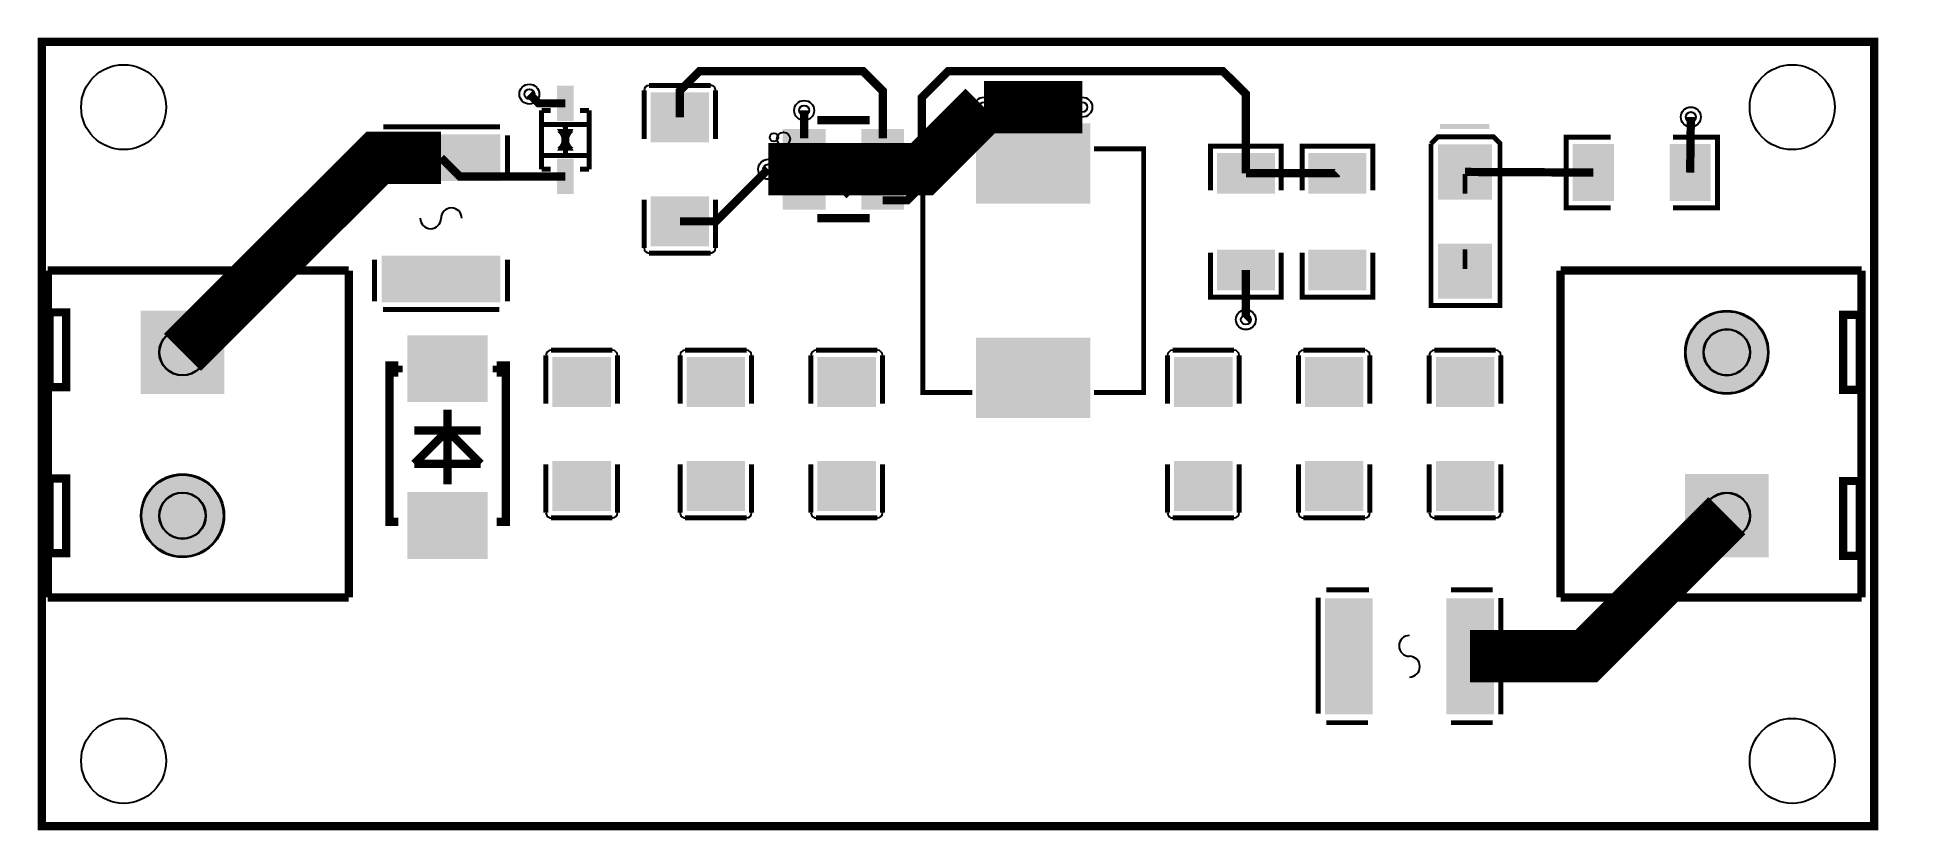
# Model space of a CAD drawing. Header units: millimetres. Extents: x -1.6 to 55.9, y 59.9 to 84.1.
import ezdxf

# ---------------------------------------------------------------- set-up
doc = ezdxf.new("R2010")
doc.units = ezdxf.units.MM
for name, color, linetype, true_color in [('BoardOutLine', 7, 'Continuous', 0xff00ff), ('BottomLayer', 7, 'Continuous', 0x0000ff), ('BottomSolderMaskLayer', 7, 'Continuous', 0xaa00ff), ('Document', 7, 'Continuous', 0xffffff), ('Hole', 7, 'Continuous', 0x222222), ('Multi-Layer', 7, 'Continuous', 0xc0c0c0), ('TopLayer', 7, 'Continuous', 0xff0000), ('TopPasteMaskLayer', 7, 'Continuous', 0x808080), ('TopSilkLayer', 7, 'Continuous', 0xffcc00), ('TopSolderMaskLayer', 7, 'Continuous', 0x800080)]:
    doc.layers.add(name, color=color, linetype=linetype, true_color=true_color)

msp = doc.modelspace()

# ---------------------------------------------------------------- hatches: boundary and pattern name
at = {"layer": 'BottomSolderMaskLayer'}
for points in [[(4.075410944370333, 75.7754155895409), (4.075410944370333, 73.2245895717599), (1.5245849265892275, 73.2245895717599), (1.5245849265892275, 75.7754155895409)], [(48.72409194818391, 74.49885699771403, 1), (51.274892049784114, 74.49885699771403, 1)], [(1.5247015494031186, 69.49987299974612, 1), (4.0755016510033215, 69.49987299974612, 1)], [(48.72394940918912, 68.22357356972782), (48.72394940918912, 70.77439958750881), (51.27477542697011, 70.77439958750881), (51.27477542697011, 68.22357356972782)]]:
    msp.add_hatch(color=256, dxfattribs=at).paths.add_polyline_path(points)
at = {"layer": 'Document'}
for points in [[(14.7540005080009, 81.25400050800101), (14.245999491998873, 81.25400050800101), (14.5, 81)], [(14.245999491998873, 80.74599949199899), (14.7540005080009, 80.74599949199899), (14.5, 81)], [(41.923977647955326, 79.95092710185418), (42.073990347980725, 79.95092710185418), (42.073990347980725, 79.35092710185415), (41.923977647955326, 79.35092710185415)], [(41.498983997968026, 77.27592075184145), (42.498983997968026, 77.27592075184145), (42.498983997968026, 77.42590805181612), (41.498983997968026, 77.42590805181612)], [(41.923977647955326, 77.05090170180347), (42.073990347980725, 77.05090170180347), (42.073990347980725, 77.65090170180349), (41.923977647955326, 77.65090170180349)], [(11.019507239014501, 74.44681229362459), (11.019507239014501, 73.43081026162054), (10.765506731013602, 73.43081026162054), (10.765506731013602, 74.44681229362459)], [(11.027101854203693, 69.81534163068329), (11.027101854203693, 68.79933959867924), (10.773101346202793, 68.79933959867924), (10.773101346202793, 69.81534163068329)], [(10.398501397002747, 69.42072644145298), (11.4145034290068, 69.42072644145298), (11.4145034290068, 69.16672593345197), (10.398501397002747, 69.16672593345197)]]:
    msp.add_hatch(color=256, dxfattribs=at).paths.add_polyline_path(points)
at = {"layer": 'Multi-Layer'}
for points in [[(4.050012700025491, 75.75001270002542), (4.050012700025491, 73.24998729997469), (1.5499872999746458, 73.24998729997469), (1.5499872999746458, 75.75001270002542)], [(48.74949199898401, 74.49885699771403, 1), (51.24949199898401, 74.49885699771403, 1)], [(1.5501016002032202, 69.49987299974612, 1), (4.05010160020322, 69.49987299974612, 1)], [(48.74935229870448, 68.2489712979426), (48.74935229870448, 70.74899669799333), (51.249377698755325, 70.74899669799333), (51.249377698755325, 68.2489712979426)]]:
    msp.add_hatch(color=256, dxfattribs=at).paths.add_polyline_path(points)
at = {"layer": 'TopLayer'}
for points in [[(14.745008890017743, 81.62499364998735), (14.254991109982257, 81.62499364998735), (14.254991109982257, 82.61000762001527), (14.745008890017743, 82.61000762001527)], [(17.135991871983833, 80.95001270002547), (18.864008128016394, 80.95001270002547), (18.864008128016394, 82.43500127000266), (17.135991871983833, 82.43500127000266)], [(22.40000000000009, 81.32496824993655), (22.40000000000009, 80.77495554991117), (21.1999745999492, 80.77495554991117), (21.1999745999492, 81.32496824993655)], [(24.799999999999955, 81.32496824993655), (24.799999999999955, 80.77495554991117), (23.59999999999991, 80.77495554991117), (23.59999999999991, 81.32496824993655)], [(30.510007620015358, 79.06601473202954), (27.08999237998478, 79.06601473202954), (27.08999237998478, 81.4900177800356), (30.510007620015358, 81.4900177800356)], [(8.950393700787345, 79.75001270002554), (12.449606299212519, 79.75001270002554), (12.449606299212519, 81.15666751333515), (8.950393700787345, 81.15666751333515)], [(42.79898399796798, 80.83581407162819), (42.79898399796798, 79.2008128016256), (41.198983997967844, 79.2008128016256), (41.198983997967844, 80.83581407162819)], [(46.52499364998721, 80.85049530099059), (46.52499364998721, 79.14950469900953), (45.31747523495051, 79.14950469900953), (45.31747523495051, 80.85049530099059)], [(48.27500635001252, 80.85049530099059), (48.27500635001252, 79.14950469900953), (49.482524765049675, 79.14950469900953), (49.482524765049675, 80.85049530099059)], [(14.745008890017743, 80.37500635001277), (14.254991109982257, 80.37500635001277), (14.254991109982257, 79.38999237998473), (14.745008890017743, 79.38999237998473)], [(22.40000000000009, 80.37500635001277), (22.40000000000009, 79.82499364998739), (21.1999745999492, 79.82499364998739), (21.1999745999492, 80.37500635001277)], [(24.799999999999955, 80.37500635001277), (24.799999999999955, 79.82499364998739), (23.59999999999991, 79.82499364998739), (23.59999999999991, 80.37500635001277)], [(36.15049530099054, 79.37500635001277), (34.44950469900937, 79.37500635001277), (34.44950469900937, 80.58252476504958), (36.15049530099054, 80.58252476504958)], [(37.24950469900955, 79.37500635001277), (38.950495300990724, 79.37500635001277), (38.950495300990724, 80.58252476504958), (37.24950469900955, 80.58252476504958)], [(17.135991871983833, 79.24998729997469), (18.864008128016394, 79.24998729997469), (18.864008128016394, 77.7649987299975), (17.135991871983833, 77.7649987299975)], [(22.40000000000009, 79.42504445008888), (22.40000000000009, 78.8750317500635), (21.1999745999492, 78.8750317500635), (21.1999745999492, 79.42504445008888)], [(24.799999999999955, 79.42504445008888), (24.799999999999955, 78.8750317500635), (23.59999999999991, 78.8750317500635), (23.59999999999991, 79.42504445008888)], [(42.79898399796798, 77.80101600203204), (42.79898399796798, 76.16601473202957), (41.198983997967844, 76.16601473202957), (41.198983997967844, 77.80101600203204)], [(8.950393700787345, 77.44998729997462), (12.449606299212519, 77.44998729997462), (12.449606299212519, 76.04333248666501), (8.950393700787345, 76.04333248666501)], [(36.15049530099054, 77.62499364998723), (34.44950469900937, 77.62499364998723), (34.44950469900937, 76.41747523495053), (36.15049530099054, 76.41747523495053)], [(37.24950469900955, 77.62499364998723), (38.950495300990724, 77.62499364998723), (38.950495300990724, 76.41747523495053), (37.24950469900955, 76.41747523495053)], [(12.100101600203288, 74.99997459994916), (12.100101600203288, 72.99997459994927), (9.700101600203197, 72.99997459994927), (9.700101600203197, 74.99997459994916)], [(30.510007620015358, 74.93398526797057), (27.08999237998478, 74.93398526797057), (27.08999237998478, 72.5099822199644), (30.510007620015358, 72.5099822199644)], [(15.864008128016167, 72.85001270002545), (14.135991871983833, 72.85001270002545), (14.135991871983833, 74.33500127000252), (15.864008128016167, 74.33500127000252)], [(19.964008128016076, 72.85001270002545), (18.235991871983742, 72.85001270002545), (18.235991871983742, 74.33500127000252), (19.964008128016076, 74.33500127000252)], [(23.964008128016303, 72.85001270002545), (22.235991871983742, 72.85001270002545), (22.235991871983742, 74.33500127000252), (23.964008128016303, 74.33500127000252)], [(34.864008128016394, 72.85001270002545), (33.13599187198383, 72.85001270002545), (33.13599187198383, 74.33500127000252), (34.864008128016394, 74.33500127000252)], [(38.86400812801617, 72.85001270002545), (37.135991871983606, 72.85001270002545), (37.135991871983606, 74.33500127000252), (38.86400812801617, 74.33500127000252)], [(42.864008128016394, 72.85001270002545), (41.13599187198383, 72.85001270002545), (41.13599187198383, 74.33500127000252), (42.864008128016394, 74.33500127000252)], [(15.864008128016167, 71.14998729997455), (14.135991871983833, 71.14998729997455), (14.135991871983833, 69.66499872999748), (15.864008128016167, 69.66499872999748)], [(19.964008128016076, 71.14998729997455), (18.235991871983742, 71.14998729997455), (18.235991871983742, 69.66499872999748), (19.964008128016076, 69.66499872999748)], [(23.964008128016303, 71.14998729997455), (22.235991871983742, 71.14998729997455), (22.235991871983742, 69.66499872999748), (23.964008128016303, 69.66499872999748)], [(34.864008128016394, 71.14998729997455), (33.13599187198383, 71.14998729997455), (33.13599187198383, 69.66499872999748), (34.864008128016394, 69.66499872999748)], [(38.86400812801617, 71.14998729997455), (37.135991871983606, 71.14998729997455), (37.135991871983606, 69.66499872999748), (38.86400812801617, 69.66499872999748)], [(42.864008128016394, 71.14998729997455), (41.13599187198383, 71.14998729997455), (41.13599187198383, 69.66499872999748), (42.864008128016394, 69.66499872999748)], [(12.100101600203288, 70.20012700025404), (12.100101600203288, 68.20012700025404), (9.700101600203197, 68.20012700025404), (9.700101600203197, 70.20012700025404)], [(39.149987299974555, 63.45039370078746), (39.149987299974555, 66.94960629921263), (37.74333248666517, 66.94960629921263), (37.74333248666517, 63.45039370078746)], [(41.450012700025354, 63.45039370078746), (41.450012700025354, 66.94960629921263), (42.856667513335196, 66.94960629921263), (42.856667513335196, 63.45039370078746)]]:
    msp.add_hatch(color=256, dxfattribs=at).paths.add_polyline_path(points)
at = {"layer": 'TopPasteMaskLayer'}
for points in [[(14.745008890017743, 81.62499364998735), (14.254991109982257, 81.62499364998735), (14.254991109982257, 82.61000762001527), (14.745008890017743, 82.61000762001527)], [(17.235991871983742, 80.95001270002547), (17.606248412496825, 80.95001270002547), (17.706248412496734, 81.05001270002538), (17.706248412496734, 81.35491490982986), (17.80624841249687, 81.45491490982988), (18.19375158750313, 81.45491490982988), (18.293751587503266, 81.35491490982986), (18.293751587503266, 81.05001270002538), (18.393751587503175, 80.95001270002547), (18.764008128016258, 80.95001270002547), (18.864008128016394, 81.05001270002538), (18.864008128016394, 82.33500127000264), (18.764008128016258, 82.43500127000266), (17.235991871983742, 82.43500127000266), (17.135991871983833, 82.33500127000264), (17.135991871983833, 81.05001270002538)], [(22.40000000000009, 81.32496824993655), (22.40000000000009, 80.77495554991117), (21.1999745999492, 80.77495554991117), (21.1999745999492, 81.32496824993655)], [(24.799999999999955, 81.32496824993655), (24.799999999999955, 80.77495554991117), (23.59999999999991, 80.77495554991117), (23.59999999999991, 81.32496824993655)], [(30.510007620015358, 79.06601473202954), (27.08999237998478, 79.06601473202954), (27.08999237998478, 81.4900177800356), (30.510007620015358, 81.4900177800356)], [(9.050393700787481, 79.75001270002554), (10.005130810261562, 79.75001270002554), (10.105130810261699, 79.85001270002533), (10.105130810261699, 80.12827025654065), (10.205130810261608, 80.22827025654055), (11.194869189738483, 80.22827025654055), (11.294869189738392, 80.12827025654065), (11.294869189738392, 79.85001270002533), (11.394869189738529, 79.75001270002554), (12.34960629921261, 79.75001270002554), (12.449606299212519, 79.85001270002533), (12.449606299212519, 81.05666751333513), (12.34960629921261, 81.15666751333515), (9.050393700787481, 81.15666751333515), (8.950393700787345, 81.05666751333513), (8.950393700787345, 79.85001270002533)], [(41.29898399796798, 79.20091440182875), (41.669494538989284, 79.20091440182875), (41.76949453898919, 79.30091440182878), (41.76949453898919, 79.65681991363988), (41.8694945389891, 79.75681991363979), (42.12847345694695, 79.75681991363979), (42.22847345694686, 79.65681991363988), (42.22847345694686, 79.30091440182878), (42.328473456946995, 79.20091440182875), (42.698983997967844, 79.20091440182875), (42.79898399796798, 79.30091440182878), (42.79898399796798, 80.73591567183144), (42.698983997967844, 80.83591567183146), (41.29898399796798, 80.83591567183146), (41.198983997967844, 80.73591567183144), (41.198983997967844, 79.30091440182878)], [(46.52499364998721, 80.75049530099056), (46.52499364998721, 80.38917957835918), (46.4249936499873, 80.28917957835927), (46.21442722885445, 80.28917957835927), (46.11442722885454, 80.18917957835924), (46.11442722885454, 79.81082042164087), (46.21442722885445, 79.71082042164085), (46.4249936499873, 79.71082042164085), (46.52499364998721, 79.61082042164082), (46.52499364998721, 79.24950469900944), (46.4249936499873, 79.14950469900953), (45.41747523495064, 79.14950469900953), (45.31747523495051, 79.24950469900944), (45.31747523495051, 80.75049530099056), (45.41747523495064, 80.85049530099059), (46.4249936499873, 80.85049530099059)], [(48.27500635001252, 80.75049530099056), (48.27500635001252, 80.38917957835918), (48.375006350012654, 80.28917957835927), (48.58557277114551, 80.28917957835927), (48.685572771145644, 80.18917957835924), (48.685572771145644, 79.81082042164087), (48.58557277114551, 79.71082042164085), (48.375006350012654, 79.71082042164085), (48.27500635001252, 79.61082042164082), (48.27500635001252, 79.24950469900944), (48.375006350012654, 79.14950469900953), (49.38252476504954, 79.14950469900953), (49.482524765049675, 79.24950469900944), (49.482524765049675, 80.75049530099056), (49.38252476504954, 80.85049530099059), (48.375006350012654, 80.85049530099059)], [(14.745008890017743, 80.37500635001277), (14.254991109982257, 80.37500635001277), (14.254991109982257, 79.38999237998473), (14.745008890017743, 79.38999237998473)], [(22.40000000000009, 80.37500635001277), (22.40000000000009, 79.82499364998739), (21.1999745999492, 79.82499364998739), (21.1999745999492, 80.37500635001277)], [(24.799999999999955, 80.37500635001277), (24.799999999999955, 79.82499364998739), (23.59999999999991, 79.82499364998739), (23.59999999999991, 80.37500635001277)], [(36.05049530099063, 79.37500635001277), (35.689179578359244, 79.37500635001277), (35.58917957835911, 79.47500635001268), (35.58917957835911, 79.68557277114553), (35.4891795783592, 79.78557277114555), (35.11082042164094, 79.78557277114555), (35.0108204216408, 79.68557277114553), (35.0108204216408, 79.47500635001268), (34.91082042164089, 79.37500635001277), (34.549504699009276, 79.37500635001277), (34.44950469900937, 79.47500635001268), (34.44950469900937, 80.48252476504956), (34.549504699009276, 80.58252476504958), (36.05049530099063, 80.58252476504958), (36.15049530099054, 80.48252476504956), (36.15049530099054, 79.47500635001268)], [(37.34950469900946, 79.37500635001277), (37.71082042164085, 79.37500635001277), (37.81082042164098, 79.47500635001268), (37.81082042164098, 79.68557277114553), (37.91082042164089, 79.78557277114555), (38.28917957835915, 79.78557277114555), (38.38917957835929, 79.68557277114553), (38.38917957835929, 79.47500635001268), (38.4891795783592, 79.37500635001277), (38.85049530099059, 79.37500635001277), (38.950495300990724, 79.47500635001268), (38.950495300990724, 80.48252476504956), (38.85049530099059, 80.58252476504958), (37.34950469900946, 80.58252476504958), (37.24950469900955, 80.48252476504956), (37.24950469900955, 79.47500635001268)], [(17.235991871983742, 79.24998729997469), (17.606248412496825, 79.24998729997469), (17.706248412496734, 79.14998729997467), (17.706248412496734, 78.8450850901703), (17.80624841249687, 78.74508509017028), (18.19375158750313, 78.74508509017028), (18.293751587503266, 78.8450850901703), (18.293751587503266, 79.14998729997467), (18.393751587503175, 79.24998729997469), (18.764008128016258, 79.24998729997469), (18.864008128016394, 79.14998729997467), (18.864008128016394, 77.86499872999752), (18.764008128016258, 77.7649987299975), (17.235991871983742, 77.7649987299975), (17.135991871983833, 77.86499872999752), (17.135991871983833, 79.14998729997467)], [(22.40000000000009, 79.42504445008888), (22.40000000000009, 78.8750317500635), (21.1999745999492, 78.8750317500635), (21.1999745999492, 79.42504445008888)], [(24.799999999999955, 79.42504445008888), (24.799999999999955, 78.8750317500635), (23.59999999999991, 78.8750317500635), (23.59999999999991, 79.42504445008888)], [(42.69900939801869, 77.80093980187962), (42.328473456946995, 77.80093980187962), (42.22847345694686, 77.70093980187971), (42.22847345694686, 77.34503429006861), (42.12847345694695, 77.24503429006859), (41.86951993903995, 77.24503429006859), (41.76951993904004, 77.34503429006861), (41.76951993904004, 77.70093980187971), (41.669494538989284, 77.80093980187962), (41.29898399796798, 77.80093980187962), (41.198983997967844, 77.70093980187971), (41.198983997967844, 76.26593853187705), (41.29898399796798, 76.1659131318263), (42.69900939801869, 76.1659131318263), (42.799009398018825, 76.26593853187705), (42.799009398018825, 77.70093980187971)], [(9.050393700787481, 77.44998729997462), (10.005130810261562, 77.44998729997462), (10.105130810261699, 77.3499872999746), (10.105130810261699, 77.07172974345951), (10.205130810261608, 76.97172974345949), (11.194869189738483, 76.97172974345949), (11.294869189738392, 77.07172974345951), (11.294869189738392, 77.3499872999746), (11.394869189738529, 77.44998729997462), (12.34960629921261, 77.44998729997462), (12.449606299212519, 77.3499872999746), (12.449606299212519, 76.14333248666503), (12.34960629921261, 76.04333248666501), (9.050393700787481, 76.04333248666501), (8.950393700787345, 76.14333248666503), (8.950393700787345, 77.3499872999746)], [(36.05049530099063, 77.62499364998723), (35.689179578359244, 77.62499364998723), (35.58917957835911, 77.52499364998732), (35.58917957835911, 77.31442722885447), (35.4891795783592, 77.21442722885445), (35.11082042164094, 77.21442722885445), (35.0108204216408, 77.31442722885447), (35.0108204216408, 77.52499364998732), (34.91082042164089, 77.62499364998723), (34.549504699009276, 77.62499364998723), (34.44950469900937, 77.52499364998732), (34.44950469900937, 76.51747523495055), (34.549504699009276, 76.41747523495053), (36.05049530099063, 76.41747523495053), (36.15049530099054, 76.51747523495055), (36.15049530099054, 77.52499364998732)], [(37.34950469900946, 77.62499364998723), (37.71082042164085, 77.62499364998723), (37.81082042164098, 77.52499364998732), (37.81082042164098, 77.31442722885447), (37.91082042164089, 77.21442722885445), (38.28917957835915, 77.21442722885445), (38.38917957835929, 77.31442722885447), (38.38917957835929, 77.52499364998732), (38.4891795783592, 77.62499364998723), (38.85049530099059, 77.62499364998723), (38.950495300990724, 77.52499364998732), (38.950495300990724, 76.51747523495055), (38.85049530099059, 76.41747523495053), (37.34950469900946, 76.41747523495053), (37.24950469900955, 76.51747523495055), (37.24950469900955, 77.52499364998732)], [(12.100101600203288, 74.99997459994916), (12.100101600203288, 72.99997459994927), (9.700101600203197, 72.99997459994927), (9.700101600203197, 74.99997459994916)], [(30.510007620015358, 74.93398526797057), (27.08999237998478, 74.93398526797057), (27.08999237998478, 72.5099822199644), (30.510007620015358, 72.5099822199644)], [(15.764008128016258, 72.85001270002545), (15.393751587503175, 72.85001270002545), (15.293751587503266, 72.95001270002547), (15.293751587503266, 73.25491490982984), (15.19375158750313, 73.35491490982986), (14.80624841249687, 73.35491490982986), (14.706248412496734, 73.25491490982984), (14.706248412496734, 72.95001270002547), (14.606248412496825, 72.85001270002545), (14.235991871983742, 72.85001270002545), (14.135991871983833, 72.95001270002547), (14.135991871983833, 74.2350012700025), (14.235991871983742, 74.33500127000252), (15.764008128016258, 74.33500127000252), (15.864008128016167, 74.2350012700025), (15.864008128016167, 72.95001270002547)], [(19.864008128016394, 72.85001270002545), (19.49375158750331, 72.85001270002545), (19.393751587503175, 72.95001270002547), (19.393751587503175, 73.25491490982984), (19.293751587503266, 73.35491490982986), (18.90624841249678, 73.35491490982986), (18.80624841249687, 73.25491490982984), (18.80624841249687, 72.95001270002547), (18.706248412496734, 72.85001270002545), (18.33599187198365, 72.85001270002545), (18.235991871983742, 72.95001270002547), (18.235991871983742, 74.2350012700025), (18.33599187198365, 74.33500127000252), (19.864008128016394, 74.33500127000252), (19.964008128016076, 74.2350012700025), (19.964008128016076, 72.95001270002547)], [(23.864008128016167, 72.85001270002545), (23.493751587503084, 72.85001270002545), (23.393751587503175, 72.95001270002547), (23.393751587503175, 73.25491490982984), (23.293751587503266, 73.35491490982986), (22.90624841249678, 73.35491490982986), (22.80624841249687, 73.25491490982984), (22.80624841249687, 72.95001270002547), (22.70624841249696, 72.85001270002545), (22.33599187198388, 72.85001270002545), (22.235991871983742, 72.95001270002547), (22.235991871983742, 74.2350012700025), (22.33599187198388, 74.33500127000252), (23.864008128016167, 74.33500127000252), (23.964008128016303, 74.2350012700025), (23.964008128016303, 72.95001270002547)], [(34.76400812801626, 72.85001270002545), (34.393751587503175, 72.85001270002545), (34.293751587503266, 72.95001270002547), (34.293751587503266, 73.25491490982984), (34.19375158750313, 73.35491490982986), (33.80624841249687, 73.35491490982986), (33.70624841249696, 73.25491490982984), (33.70624841249696, 72.95001270002547), (33.606248412496825, 72.85001270002545), (33.23599187198374, 72.85001270002545), (33.13599187198383, 72.95001270002547), (33.13599187198383, 74.2350012700025), (33.23599187198374, 74.33500127000252), (34.76400812801626, 74.33500127000252), (34.864008128016394, 74.2350012700025), (34.864008128016394, 72.95001270002547)], [(38.76400812801626, 72.85001270002545), (38.393751587503175, 72.85001270002545), (38.29375158750304, 72.95001270002547), (38.29375158750304, 73.25491490982984), (38.19375158750336, 73.35491490982986), (37.80624841249687, 73.35491490982986), (37.706248412496734, 73.25491490982984), (37.706248412496734, 72.95001270002547), (37.606248412496825, 72.85001270002545), (37.23599187198374, 72.85001270002545), (37.135991871983606, 72.95001270002547), (37.135991871983606, 74.2350012700025), (37.23599187198374, 74.33500127000252), (38.76400812801626, 74.33500127000252), (38.86400812801617, 74.2350012700025), (38.86400812801617, 72.95001270002547)], [(42.76400812801626, 72.85001270002545), (42.393751587503175, 72.85001270002545), (42.293751587503266, 72.95001270002547), (42.293751587503266, 73.25491490982984), (42.19375158750313, 73.35491490982986), (41.80624841249687, 73.35491490982986), (41.70624841249696, 73.25491490982984), (41.70624841249696, 72.95001270002547), (41.606248412496825, 72.85001270002545), (41.23599187198374, 72.85001270002545), (41.13599187198383, 72.95001270002547), (41.13599187198383, 74.2350012700025), (41.23599187198374, 74.33500127000252), (42.76400812801626, 74.33500127000252), (42.864008128016394, 74.2350012700025), (42.864008128016394, 72.95001270002547)], [(15.764008128016258, 71.14998729997455), (15.393751587503175, 71.14998729997455), (15.293751587503266, 71.04998729997465), (15.293751587503266, 70.74508509017028), (15.19375158750313, 70.64508509017026), (14.80624841249687, 70.64508509017026), (14.706248412496734, 70.74508509017028), (14.706248412496734, 71.04998729997465), (14.606248412496825, 71.14998729997455), (14.235991871983742, 71.14998729997455), (14.135991871983833, 71.04998729997465), (14.135991871983833, 69.7649987299975), (14.235991871983742, 69.66499872999748), (15.764008128016258, 69.66499872999748), (15.864008128016167, 69.7649987299975), (15.864008128016167, 71.04998729997465)], [(19.864008128016394, 71.14998729997455), (19.49375158750331, 71.14998729997455), (19.393751587503175, 71.04998729997465), (19.393751587503175, 70.74508509017028), (19.293751587503266, 70.64508509017026), (18.90624841249678, 70.64508509017026), (18.80624841249687, 70.74508509017028), (18.80624841249687, 71.04998729997465), (18.706248412496734, 71.14998729997455), (18.33599187198365, 71.14998729997455), (18.235991871983742, 71.04998729997465), (18.235991871983742, 69.7649987299975), (18.33599187198365, 69.66499872999748), (19.864008128016394, 69.66499872999748), (19.964008128016076, 69.7649987299975), (19.964008128016076, 71.04998729997465)], [(23.864008128016167, 71.14998729997455), (23.493751587503084, 71.14998729997455), (23.393751587503175, 71.04998729997465), (23.393751587503175, 70.74508509017028), (23.293751587503266, 70.64508509017026), (22.90624841249678, 70.64508509017026), (22.80624841249687, 70.74508509017028), (22.80624841249687, 71.04998729997465), (22.70624841249696, 71.14998729997455), (22.33599187198388, 71.14998729997455), (22.235991871983742, 71.04998729997465), (22.235991871983742, 69.7649987299975), (22.33599187198388, 69.66499872999748), (23.864008128016167, 69.66499872999748), (23.964008128016303, 69.7649987299975), (23.964008128016303, 71.04998729997465)], [(34.76400812801626, 71.14998729997455), (34.393751587503175, 71.14998729997455), (34.293751587503266, 71.04998729997465), (34.293751587503266, 70.74508509017028), (34.19375158750313, 70.64508509017026), (33.80624841249687, 70.64508509017026), (33.70624841249696, 70.74508509017028), (33.70624841249696, 71.04998729997465), (33.606248412496825, 71.14998729997455), (33.23599187198374, 71.14998729997455), (33.13599187198383, 71.04998729997465), (33.13599187198383, 69.7649987299975), (33.23599187198374, 69.66499872999748), (34.76400812801626, 69.66499872999748), (34.864008128016394, 69.7649987299975), (34.864008128016394, 71.04998729997465)], [(38.76400812801626, 71.14998729997455), (38.393751587503175, 71.14998729997455), (38.29375158750304, 71.04998729997465), (38.29375158750304, 70.74508509017028), (38.19375158750336, 70.64508509017026), (37.80624841249687, 70.64508509017026), (37.706248412496734, 70.74508509017028), (37.706248412496734, 71.04998729997465), (37.606248412496825, 71.14998729997455), (37.23599187198374, 71.14998729997455), (37.135991871983606, 71.04998729997465), (37.135991871983606, 69.7649987299975), (37.23599187198374, 69.66499872999748), (38.76400812801626, 69.66499872999748), (38.86400812801617, 69.7649987299975), (38.86400812801617, 71.04998729997465)], [(42.76400812801626, 71.14998729997455), (42.393751587503175, 71.14998729997455), (42.293751587503266, 71.04998729997465), (42.293751587503266, 70.74508509017028), (42.19375158750313, 70.64508509017026), (41.80624841249687, 70.64508509017026), (41.70624841249696, 70.74508509017028), (41.70624841249696, 71.04998729997465), (41.606248412496825, 71.14998729997455), (41.23599187198374, 71.14998729997455), (41.13599187198383, 71.04998729997465), (41.13599187198383, 69.7649987299975), (41.23599187198374, 69.66499872999748), (42.76400812801626, 69.66499872999748), (42.864008128016394, 69.7649987299975), (42.864008128016394, 71.04998729997465)], [(12.100101600203288, 70.20012700025404), (12.100101600203288, 68.20012700025404), (9.700101600203197, 68.20012700025404), (9.700101600203197, 70.20012700025404)], [(39.149987299974555, 63.55039370078748), (39.149987299974555, 64.50513081026168), (39.049987299974646, 64.60513081026158), (38.771729743459446, 64.60513081026158), (38.67172974345954, 64.70513081026161), (38.67172974345954, 65.69486918973837), (38.771729743459446, 65.79486918973839), (39.049987299974646, 65.79486918973839), (39.149987299974555, 65.89486918973842), (39.149987299974555, 66.84960629921272), (39.049987299974646, 66.94960629921263), (37.843332486665076, 66.94960629921263), (37.74333248666517, 66.84960629921272), (37.74333248666517, 63.55039370078748), (37.843332486665076, 63.45039370078746), (39.049987299974646, 63.45039370078746)], [(41.450012700025354, 63.55039370078748), (41.450012700025354, 64.50513081026168), (41.55001270002549, 64.60513081026158), (41.82827025654046, 64.60513081026158), (41.9282702565406, 64.70513081026161), (41.9282702565406, 65.69486918973837), (41.82827025654046, 65.79486918973839), (41.55001270002549, 65.79486918973839), (41.450012700025354, 65.89486918973842), (41.450012700025354, 66.84960629921272), (41.55001270002549, 66.94960629921263), (42.75666751333506, 66.94960629921263), (42.856667513335196, 66.84960629921272), (42.856667513335196, 63.55039370078748), (42.75666751333506, 63.45039370078746), (41.55001270002549, 63.45039370078746)]]:
    msp.add_hatch(color=256, dxfattribs=at).paths.add_polyline_path(points)
at = {"layer": 'TopSilkLayer'}
msp.add_hatch(color=256, dxfattribs=at).paths.add_polyline_path([(41.23779527559054, 81.3347218694438), (42.74020828041671, 81.3347218694438), (42.74020828041671, 81.4871221742444), (41.23779527559054, 81.4871221742444)])
at = {"layer": 'TopSolderMaskLayer'}
for points in [[(14.757638177782837, 81.57392231255358), (14.242348722655152, 81.57392231255358), (14.242348722655152, 82.66105789058815), (14.757638177782837, 82.66105789058815)], [(17.106435449234596, 80.92818757075247), (18.893564550765404, 80.92818757075247), (18.893564550765404, 82.45683237303479), (17.106435449234596, 82.45683237303479)], [(22.455407629056708, 81.33660698289145), (22.455407629056708, 80.76331036533043), (21.14454585696808, 80.76331036533043), (21.14454585696808, 81.33660698289145)], [(24.855426396989287, 81.33660698289145), (24.855426396989287, 80.76331036533043), (23.544592370943292, 80.76331036533043), (23.544592370943292, 81.33660698289145)], [(30.545842310736816, 79.0480102488034), (27.054153430769702, 79.0480102488034), (27.054153430769702, 81.50801886768431), (30.545842310736816, 81.50801886768431)], [(8.887208431497811, 79.73980135008276), (12.512789733934369, 79.73980135008276), (12.512789733934369, 81.16687738828875), (8.887208431497811, 81.16687738828875)], [(42.82384029748641, 80.86177057515397), (42.82384029748641, 79.17485791100614), (41.17412769844964, 79.17485791100614), (41.17412769844964, 80.86177057515397)], [(46.55039263221124, 80.87589497251008), (46.55039263221124, 79.12410502749003), (45.29207411557445, 79.12410502749003), (45.29207411557445, 80.87589497251008)], [(48.24960309348444, 80.87589497251008), (48.24960309348444, 79.12410502749003), (49.507921610121684, 79.12410502749003), (49.507921610121684, 80.87589497251008)], [(14.757638177782837, 80.42607768744654), (14.242348722655152, 80.42607768744654), (14.242348722655152, 79.33894210941185), (14.757638177782837, 79.33894210941185)], [(22.455407629056708, 80.38664508296768), (22.455407629056708, 79.81334846540665), (21.14454585696808, 79.81334846540665), (21.14454585696808, 80.38664508296768)], [(24.855426396989287, 80.38664508296768), (24.855426396989287, 79.81334846540665), (23.544592370943292, 79.81334846540665), (23.544592370943292, 80.38664508296768)], [(36.186276567336336, 79.35697837864348), (34.4137255698156, 79.35697837864348), (34.4137255698156, 80.60055880491052), (36.186276567336336, 80.60055880491052)], [(37.21372129551173, 79.35697837864348), (38.98627229303247, 79.35697837864348), (38.98627229303247, 80.60055880491052), (37.21372129551173, 80.60055880491052)], [(17.106435449234596, 79.2718154161272), (18.893564550765404, 79.2718154161272), (18.893564550765404, 77.74317061384488), (17.106435449234596, 77.74317061384488)], [(22.455407629056708, 79.43668318304378), (22.455407629056708, 78.86338656548287), (21.14454585696808, 78.86338656548287), (21.14454585696808, 79.43668318304378)], [(24.855426396989287, 79.43668318304378), (24.855426396989287, 78.86338656548287), (23.544592370943292, 78.86338656548287), (23.544592370943292, 79.43668318304378)], [(42.82384029748641, 77.82697250555793), (42.82384029748641, 76.14005984141), (41.17412769844964, 76.14005984141), (41.17412769844964, 77.82697250555793)], [(8.887208431497811, 77.46019643743364), (12.512789733934369, 77.46019643743364), (12.512789733934369, 76.03312039922764), (8.887208431497811, 76.03312039922764)], [(36.186276567336336, 77.64302162135664), (34.4137255698156, 77.64302162135664), (34.4137255698156, 76.3994411950896), (36.186276567336336, 76.3994411950896)], [(37.21372129551173, 77.64302162135664), (38.98627229303247, 77.64302162135664), (38.98627229303247, 76.3994411950896), (37.21372129551173, 76.3994411950896)], [(4.075410944370333, 75.7754155895409), (4.075410944370333, 73.2245895717599), (1.5245849265892275, 73.2245895717599), (1.5245849265892275, 75.7754155895409)], [(48.72409194818391, 74.49885699771403, 1), (51.274892049784114, 74.49885699771403, 1)], [(12.130579725675716, 75.02114077131375), (12.130579725675716, 72.97880735331375), (9.669619603755336, 72.97880735331375), (9.669619603755336, 75.02114077131375)], [(30.545842310736816, 74.95198975119672), (27.054153430769702, 74.95198975119672), (27.054153430769702, 72.49198113231569), (30.545842310736816, 72.49198113231569)], [(15.893564550765404, 72.82818234371314), (14.106435449234596, 72.82818234371314), (14.106435449234596, 74.35682714599545), (15.893564550765404, 74.35682714599545)], [(19.993561944072553, 72.82818234371314), (18.206432842541517, 72.82818234371314), (18.206432842541517, 74.35682714599545), (19.993561944072553, 74.35682714599545)], [(23.993561944072553, 72.82818234371314), (22.206432842541744, 72.82818234371314), (22.206432842541744, 74.35682714599545), (23.993561944072553, 74.35682714599545)], [(34.89356455076563, 72.82818234371314), (33.106435449234596, 72.82818234371314), (33.106435449234596, 74.35682714599545), (34.89356455076563, 74.35682714599545)], [(38.893564550765404, 72.82818234371314), (37.106435449234596, 72.82818234371314), (37.106435449234596, 74.35682714599545), (38.893564550765404, 74.35682714599545)], [(42.89356455076563, 72.82818234371314), (41.106435449234596, 72.82818234371314), (41.106435449234596, 74.35682714599545), (42.89356455076563, 74.35682714599545)], [(15.893564550765404, 71.17181765628686), (14.106435449234596, 71.17181765628686), (14.106435449234596, 69.64317285400466), (15.893564550765404, 69.64317285400466)], [(19.993561944072553, 71.17181765628686), (18.206432842541517, 71.17181765628686), (18.206432842541517, 69.64317285400466), (19.993561944072553, 69.64317285400466)], [(23.993561944072553, 71.17181765628686), (22.206432842541744, 71.17181765628686), (22.206432842541744, 69.64317285400466), (23.993561944072553, 69.64317285400466)], [(34.89356455076563, 71.17181765628686), (33.106435449234596, 71.17181765628686), (33.106435449234596, 69.64317285400466), (34.89356455076563, 69.64317285400466)], [(38.893564550765404, 71.17181765628686), (37.106435449234596, 71.17181765628686), (37.106435449234596, 69.64317285400466), (38.893564550765404, 69.64317285400466)], [(42.89356455076563, 71.17181765628686), (41.106435449234596, 71.17181765628686), (41.106435449234596, 69.64317285400466), (42.89356455076563, 69.64317285400466)], [(1.5247015494031186, 69.49987299974612, 1), (4.0755016510033215, 69.49987299974612, 1)], [(48.72394940918912, 68.22357356972782), (48.72394940918912, 70.77439958750881), (51.27477542697011, 70.77439958750881), (51.27477542697011, 68.22357356972782)], [(12.130579725675716, 70.22129317161864), (12.130579725675716, 68.17895975361853), (9.669619603755336, 68.17895975361853), (9.669619603755336, 70.22129317161864)], [(39.175391478552456, 63.424995124976476), (39.175391478552456, 66.97500782500185), (37.71793748092682, 66.97500782500185), (37.71793748092682, 63.424995124976476)], [(41.424610356015364, 63.424995124976476), (41.424610356015364, 66.97500782500185), (42.882064353641454, 66.97500782500185), (42.882064353641454, 63.424995124976476)]]:
    msp.add_hatch(color=256, dxfattribs=at).paths.add_polyline_path(points)

# ---------------------------------------------------------------- linework, layer by layer
at = {"layer": 'BoardOutLine', "const_width": 0.25400050800101603}
msp.add_lwpolyline([(7.000254000507994, 84.0005080010161), (54.50088900177798, 84.0005080010161), (54.50088900177798, 60), (-1.5011430022859713, 60), (-1.5011430022859713, 84.0005080010161), (7.000254000507994, 84.0005080010161)], close=True, dxfattribs=at)
at = {"layer": 'BottomLayer', "const_width": 1.6}
for points in [[(27.29997459994911, 82), (25.399999999999864, 80.10002540005075), (22.89997459994902, 80.10002540005075)], [(27.29997459994911, 82), (28.800101600203334, 82), (28.800101600203334, 82)], [(28.800152400304796, 82), (30.299974599949337, 82), (30.299974599949337, 82)], [(20.6999745999492, 80.09997459994918), (22.89997459994902, 80.09997459994918)]]:
    msp.add_lwpolyline(points, dxfattribs=at)
at = {"layer": 'BottomSolderMaskLayer'}
for centre, radius in [((49.99949199898401, 74.49885699771403), 1.2754000508001015), ((2.800000000000068, 74.50000000000011), 0.7142240284480569), ((49.999364998730016, 74.49898399796803), 0.7142240284480569), ((2.80010160020322, 69.49987299974612), 1.2754000508001015), ((2.800000000000068, 69.50000000000011), 0.7142240284480569), ((49.999364998730016, 69.49898399796803), 0.7142240284480569)]:
    msp.add_circle(centre, radius, dxfattribs=at)
at = {"layer": 'Document'}
msp.add_circle((21.16789433578856, 81.03454406908816), 0.19989839979679963, dxfattribs=at)
at = {"layer": 'Hole'}
for centre in [(13.400050800101553, 82.40005080010167), (21.800101600203334, 81.89992379984767), (27.29997459994911, 82), (28.800101600203334, 82), (30.299974599949337, 82), (48.899923799847784, 81.70002540005078), (20.70002540005089, 80.10007620015244), (22.800101600203334, 80.29997459994922), (35.29997459994911, 75.499872999746)]:
    msp.add_circle(centre, 0.15240030480060962, dxfattribs=at)
at = {"layer": 'Multi-Layer'}
for centre, radius in [((1, 82), 1.3000000000000003), ((52, 82), 1.3000000000000003), ((13.400050800101553, 82.40005080010167), 0.30480060960121924), ((21.800101600203334, 81.89992379984767), 0.30480060960121924), ((27.29997459994911, 82), 0.30500381000762006), ((28.800101600203334, 82), 0.30480060960121924), ((30.299974599949337, 82), 0.30480060960121924), ((48.899923799847784, 81.70002540005078), 0.30500381000762006), ((22.800101600203334, 80.29997459994922), 0.30480060960121924), ((20.70002540005089, 80.10007620015244), 0.30500381000762006), ((35.29997459994911, 75.499872999746), 0.30500381000762006), ((49.99949199898401, 74.49885699771403), 1.25), ((2.800000000000068, 74.50000000000011), 0.7000000000000001), ((49.999364998730016, 74.49898399796803), 0.7000000000000001), ((2.80010160020322, 69.49987299974612), 1.25), ((2.800000000000068, 69.50000000000011), 0.7000000000000001), ((49.999364998730016, 69.49898399796803), 0.7000000000000001), ((1, 62), 1.3000000000000003), ((52, 62), 1.3000000000000003)]:
    msp.add_circle(centre, radius, dxfattribs=at)
at = {"layer": 'TopLayer'}
for points, const_width in [([(18, 81.69258318516643), (18, 82.5), (18.59999999999991, 83.10000000000002), (23.59999999999991, 83.10000000000002), (24.200000000000045, 82.5), (24.199898399796666, 81.05003810007622)], 0.25400050800101603), ([(35.300990601981084, 79.97967995935994), (35.300990601981084, 82.40030480060966), (34.60248920497838, 83.09880619761236), (26.20015240030466, 83.09880619761236), (25.400050800101553, 82.29870459740926), (25.400050800101553, 79.59867919735848), (24.950469900939652, 79.14909829819669), (24.198628397256925, 79.14909829819669)], 0.25400050800101603), ([(14.499847599695158, 82.1176276352553), (13.68247396494803, 82.1176276352553), (13.400050800101553, 82.40005080010167)], 0.25400050800101603), ([(21.800101600203334, 81.0499618999238), (21.800000000000182, 81.90000000000009)], 0.25400050800101603), ([(48.87985775971538, 80), (48.90017780035578, 81.69926339852691)], 0.25400050800101603), ([(2.80010160020322, 74.499872999746), (8.753670307340599, 80.45344170688338), (10.700000000000045, 80.45344170688338)], 1.6), ([(10.700000000000045, 80.45344170688338), (11.271043942088, 79.88239776479554), (14.49994919989831, 79.88239776479554)], 0.25400050800101603), ([(20.700050800101735, 80.10002540005075), (19.107518415036793, 78.50749301498604), (18, 78.50749301498604)], 0.25400050800101603), ([(21.800101600203334, 80.10000000000002), (20.700000000000045, 80.10000000000002)], 0.55), ([(21.800101600203334, 80.10007620015244), (22.600076200152444, 80.10007620015244), (22.800000000000182, 80.29999999999995)], 0.55), ([(24.199898399796666, 80.10007620015244), (23.80007620015226, 80.10007620015244), (23.000000000000227, 79.30000000000007)], 0.25400050800101603), ([(38.09994919989845, 79.97879095758196), (38.09982219964445, 79.97866395732797), (35.29997459994911, 79.97866395732797)], 0.25400050800101603), ([(41.998983997968026, 80.01778003556012), (45.920751841503716, 80)], 0.25400050800101603), ([(35.299999999999955, 77.02105664211342), (35.299999999999955, 75.49989839979685), (35.29997459994911, 75.499872999746)], 0.25400050800101603), ([(49.999415798831706, 69.4989585979173), (45.700330200660346, 65.1998983997969), (42.15341630683247, 65.1998983997969)], 1.6)]:
    msp.add_lwpolyline(points, dxfattribs=dict(at, const_width=const_width))
at = {"layer": 'TopSilkLayer'}
for points, const_width in [([(16.90739141478298, 81.02621285242572), (16.90739141478298, 82.51120142240279)], 0.15240030480060962), ([(17.059791719583473, 82.66360172720351), (18.940208280416527, 82.66360172720351)], 0.15240030480060962), ([(19.09260858521725, 82.51120142240279), (19.09260858521725, 81.02621285242572)], 0.15240030480060962), ([(13.773787147574467, 80.09880619761248), (13.773787147574467, 81.90119380238764)], 0.15240030480060962), ([(13.773787147574467, 81.90119380238764), (14.051790703581446, 81.90119380238764)], 0.15240030480060962), ([(15.22621285242576, 81.90119380238764), (14.948209296418554, 81.90119380238764)], 0.15240030480060962), ([(15.22621285242576, 80.09880619761248), (15.22621285242576, 81.90119380238764)], 0.15240030480060962), ([(8.66799593599194, 79.87000254000509), (8.66799593599194, 81.14000508001016)], 0.15240030480060962), ([(12.49776479552952, 81.39400558801117), (8.941757683515334, 81.39400558801117)], 0.15199390398780802), ([(12.732004064008152, 81.14000508001016), (12.732004064008152, 79.83495046990095)], 0.15240030480060962), ([(13.773787147574467, 81.46687833375665), (15.22621285242576, 81.46687833375665)], 0.15240030480060962), ([(14.5, 80.87299974599955), (14.5, 81.00304800609604), (14.37299974599955, 81.25400050800101), (14.62700025400045, 81.25400050800101), (14.62700025400045, 81.25400050800101), (14.50304800609615, 81.00223520447048)], 0.154000508001016), ([(14.5, 81.12700025400056), (14.5, 80.99695199390408), (14.62700025400045, 80.74599949199899), (14.37299974599955, 80.74599949199899), (14.37299974599955, 80.74599949199899), (14.496951993904077, 80.99776479552963)], 0.154000508001016), ([(14.5, 81.46687833375665), (14.502540005080164, 80.5167386334773)], 0.154000508001016), ([(22.200000000000045, 81.60000000000002), (23.799999999999955, 81.60000000000002)], 0.25400050800101603), ([(14.62700025400045, 81), (14.37299974599955, 81)], 0.154000508001016), ([(26.937592075184057, 73.27378714757435), (25.42379984759964, 73.27378714757435), (25.42379984759964, 80.72621285242576), (26.937592075184057, 80.72621285242576)], 0.15240030480060962), ([(30.662407924815852, 73.27378714757435), (32.17620015240027, 73.27378714757435), (32.17620015240027, 80.72621285242576), (30.662407924815852, 80.72621285242576)], 0.15240030480060962), ([(36.379095758191625, 79.45120650241302), (36.379095758191625, 80.81112522225055), (34.22090424180851, 80.81112522225055), (34.22090424180851, 79.45120650241302)], 0.15240030480060962), ([(37.020904241808466, 79.45120650241302), (37.020904241808466, 80.81112522225055), (39.17909575819158, 80.81112522225055), (39.17909575819158, 79.45120650241302)], 0.15240030480060962), ([(42.788950977902005, 81.0909067818136), (42.86901193802396, 81.0909067818136), (43.06898653797316, 80.89090678181367), (43.06898653797316, 75.93088646177296), (40.95897891795789, 75.93088646177296), (40.95897891795789, 80.88092456184916)], 0.15001270002540007), ([(42.788950977902005, 81.0909067818136), (41.168961137922224, 81.0909067818136), (40.95897891795789, 80.88092456184916)], 0.15001270002540007), ([(46.448793497587076, 81.07909575819156), (45.08887477774965, 81.07909575819156), (45.08887477774965, 78.92090424180856), (46.448793497587076, 78.92090424180856)], 0.15240030480060962), ([(48.35120650241288, 81.07909575819156), (49.71112522225053, 81.07909575819156), (49.71112522225053, 78.92090424180856), (48.35120650241288, 78.92090424180856)], 0.15240030480060962), ([(13.773787147574467, 80.5167386334773), (15.22621285242576, 80.5167386334773)], 0.15240030480060962), ([(13.773787147574467, 80.09880619761248), (14.051790703581446, 80.09880619761248)], 0.15240030480060962), ([(15.22621285242576, 80.09880619761248), (14.948209296418554, 80.09880619761248)], 0.15240030480060962), ([(16.90739141478298, 79.17378714757433), (16.90739141478298, 77.68879857759714)], 0.15240030480060962), ([(19.09260858521725, 77.68879857759714), (19.09260858521725, 79.17378714757433)], 0.15240030480060962), ([(23.799999999999955, 78.60000000000002), (22.200000000000045, 78.60000000000002)], 0.25400050800101603), ([(8.66799593599194, 77.32999745999496), (8.66799593599194, 76.05999491998978)], 0.15240030480060962), ([(12.732004064008152, 76.05999491998978), (12.732004064008152, 77.32999745999496)], 0.15240030480060962), ([(17.059791719583473, 77.53639827279665), (18.940208280416527, 77.53639827279665)], 0.15240030480060962), ([(36.379095758191625, 77.5487934975871), (36.379095758191625, 76.18887477774956), (34.22090424180851, 76.18887477774956), (34.22090424180851, 77.5487934975871)], 0.15240030480060962), ([(37.020904241808466, 77.5487934975871), (37.020904241808466, 76.18887477774956), (39.17909575819158, 76.18887477774956), (39.17909575819158, 77.5487934975871)], 0.15240030480060962), ([(-1.3200152400304432, 77), (-1.3200152400304432, 67)], 0.25400050800101603), ([(7.880010160020447, 77), (-1.3200152400304432, 77)], 0.25400050800101603), ([(7.880010160020447, 77), (7.880010160020447, 67)], 0.25400050800101603), ([(44.91935483870975, 76.99898399796803), (54.11938023876064, 76.99898399796803)], 0.25400050800101603), ([(44.91935483870975, 66.99898399796803), (44.91935483870975, 76.99898399796803)], 0.25400050800101603), ([(54.11938023876064, 66.99898399796803), (54.11938023876064, 76.99898399796803)], 0.25400050800101603), ([(12.478003556007025, 75.80599441198876), (8.921996443992839, 75.80599441198876)], 0.15199390398780802), ([(13.90739141478275, 74.41120142240288), (13.90739141478275, 72.92621285242569)], 0.15240030480060962), ([(15.940208280416527, 74.56360172720349), (14.059791719583473, 74.56360172720349)], 0.15240030480060962), ([(16.09260858521725, 72.92621285242569), (16.09260858521725, 74.41120142240288)], 0.15240030480060962), ([(18.007391414782887, 74.41120142240288), (18.007391414782887, 72.92621285242569)], 0.15240030480060962), ([(20.040208280416437, 74.56360172720349), (18.15979171958338, 74.56360172720349)], 0.15240030480060962), ([(20.192608585217158, 72.92621285242569), (20.192608585217158, 74.41120142240288)], 0.15240030480060962), ([(22.007391414782887, 74.41120142240288), (22.007391414782887, 72.92621285242569)], 0.15240030480060962), ([(24.040208280416664, 74.56360172720349), (22.15979171958338, 74.56360172720349)], 0.15240030480060962), ([(24.192608585217158, 72.92621285242569), (24.192608585217158, 74.41120142240288)], 0.15240030480060962), ([(32.90739141478298, 74.41120142240288), (32.90739141478298, 72.92621285242569)], 0.15240030480060962), ([(34.94020828041653, 74.56360172720349), (33.05979171958347, 74.56360172720349)], 0.15240030480060962), ([(35.09260858521725, 72.92621285242569), (35.09260858521725, 74.41120142240288)], 0.15240030480060962), ([(36.90739141478275, 74.41120142240288), (36.90739141478275, 72.92621285242569)], 0.15240030480060962), ([(38.94020828041653, 74.56360172720349), (37.05979171958347, 74.56360172720349)], 0.15240030480060962), ([(39.09260858521702, 72.92621285242569), (39.09260858521702, 74.41120142240288)], 0.15240030480060962), ([(40.90739141478275, 74.41120142240288), (40.90739141478275, 72.92621285242569)], 0.15240030480060962), ([(42.94020828041653, 74.56360172720349), (41.05979171958347, 74.56360172720349)], 0.15240030480060962), ([(43.09260858521725, 72.92621285242569), (43.09260858521725, 74.41120142240288)], 0.15240030480060962), ([(9.398958597917272, 69.31407162814332), (9.122072644145192, 69.31407162814332), (9.122072644145192, 73.88608077216168), (9.398958597917272, 73.88608077216168)], 0.25400050800101603), ([(9.399085598171268, 74.09672339344684), (9.122250444500878, 74.09672339344684), (9.122250444500878, 73.88587757175515)], 0.25400050800101603), ([(9.398958597917272, 74.09603759207528), (9.398958597917272, 73.88608077216168)], 0.25400050800101603), ([(12.401270002540059, 74.09603759207528), (12.401270002540059, 73.88608077216168)], 0.25400050800101603), ([(12.678079756159605, 73.88608077216168), (12.678079756159605, 74.09603759207528), (12.401270002540059, 74.09603759207528)], 0.25400050800101603), ([(12.401270002540059, 73.88608077216168), (12.551079502158927, 73.88608077216168)], 0.25400050800101603), ([(12.551079502158927, 73.88608077216168), (12.678079756159605, 73.88608077216168), (12.678079756159605, 69.31407162814332), (12.401270002540059, 69.31407162814332)], 0.25400050800101603), ([(10.900076200152398, 72.74307848615706), (10.900076200152398, 70.45707391414794)], 0.25400050800101603), ([(11.916154432308986, 72.10800101600205), (9.884074168148345, 72.10807721615458)], 0.25400050800101603), ([(11.916256032512138, 71.091871983744), (10.900254000508085, 72.10787401574805), (9.884251968504032, 71.091871983744)], 0.25400050800101603), ([(11.916078232156451, 71.09207518415042), (9.884074168148345, 71.09207518415042)], 0.25400050800101603), ([(13.90739141478275, 69.58879857759723), (13.90739141478275, 71.07378714757431)], 0.15240030480060962), ([(16.09260858521725, 71.07378714757431), (16.09260858521725, 69.58879857759723)], 0.15240030480060962), ([(18.007391414782887, 69.58879857759723), (18.007391414782887, 71.07378714757431)], 0.15240030480060962), ([(20.192608585217158, 71.07378714757431), (20.192608585217158, 69.58879857759723)], 0.15240030480060962), ([(22.007391414782887, 69.58879857759723), (22.007391414782887, 71.07378714757431)], 0.15240030480060962), ([(24.192608585217158, 71.07378714757431), (24.192608585217158, 69.58879857759723)], 0.15240030480060962), ([(32.90739141478298, 69.58879857759723), (32.90739141478298, 71.07378714757431)], 0.15240030480060962), ([(35.09260858521725, 71.07378714757431), (35.09260858521725, 69.58879857759723)], 0.15240030480060962), ([(36.90739141478275, 69.58879857759723), (36.90739141478275, 71.07378714757431)], 0.15240030480060962), ([(39.09260858521702, 71.07378714757431), (39.09260858521702, 69.58879857759723)], 0.15240030480060962), ([(40.90739141478275, 69.58879857759723), (40.90739141478275, 71.07378714757431)], 0.15240030480060962), ([(43.09260858521725, 71.07378714757431), (43.09260858521725, 69.58879857759723)], 0.15240030480060962), ([(15.940208280416527, 69.43639827279651), (14.059791719583473, 69.43639827279651)], 0.15240030480060962), ([(20.040208280416437, 69.43639827279651), (18.15979171958338, 69.43639827279651)], 0.15240030480060962), ([(24.040208280416664, 69.43639827279651), (22.15979171958338, 69.43639827279651)], 0.15240030480060962), ([(34.94020828041653, 69.43639827279651), (33.05979171958347, 69.43639827279651)], 0.15240030480060962), ([(38.94020828041653, 69.43639827279651), (37.05979171958347, 69.43639827279651)], 0.15240030480060962), ([(42.94020828041653, 69.43639827279651), (41.05979171958347, 69.43639827279651)], 0.15240030480060962), ([(7.880010160020447, 67), (-1.3200152400304432, 67)], 0.25400050800101603), ([(37.50599441198892, 66.99776479552963), (37.50599441198892, 63.441757683515334)], 0.15199390398780802), ([(37.75999491998982, 67.23200406400815), (39.06504953009903, 67.23200406400815)], 0.15240030480060962), ([(42.840005080010314, 67.23200406400815), (41.570002540005135, 67.23200406400815)], 0.15240030480060962), ([(43.094005588011214, 66.97800355600714), (43.094005588011214, 63.42199644399295)], 0.15199390398780802), ([(44.91935483870975, 66.99898399796803), (54.11938023876064, 66.99898399796803)], 0.25400050800101603), ([(39.029997459995, 63.16799593599194), (37.75999491998982, 63.16799593599194)], 0.15240030480060962), ([(41.570002540005135, 63.16799593599194), (42.840005080010314, 63.16799593599194)], 0.15240030480060962)]:
    msp.add_lwpolyline(points, dxfattribs=dict(at, const_width=const_width))
at = {"layer": 'TopSilkLayer', "const_width": 0.25400050800101603}
for points in [[(-0.7560071120142311, 75.723012446025), (-0.7560071120142311, 73.43700787401588), (-1.2640081280162576, 73.43700787401588), (-1.2640081280162576, 75.723012446025), (-0.7560071120142311, 75.723012446025)], [(53.5553721107442, 73.35598171196341), (53.5553721107442, 75.64198628397253), (54.06337312674623, 75.64198628397253), (54.06337312674623, 73.35598171196341), (53.5553721107442, 73.35598171196341)], [(-0.7560071120142311, 70.64300228600462), (-0.7560071120142311, 68.3569977139955), (-1.2640081280162576, 68.3569977139955), (-1.2640081280162576, 70.64300228600462), (-0.7560071120142311, 70.64300228600462)], [(53.5553721107442, 68.27597155194303), (53.5553721107442, 70.56197612395226), (54.06337312674623, 70.56197612395226), (54.06337312674623, 68.27597155194303), (53.5553721107442, 68.27597155194303)]]:
    msp.add_lwpolyline(points, close=True, dxfattribs=at)
at = {"layer": 'TopSilkLayer'}
msp.add_circle((20.875031750063727, 81.07518415036839), 0.12700025400050802, dxfattribs=at)
for centre, radius, start, end in [((17.0597917195837, 82.51120142240302), 0.15240030480060962, 90, 180), ((18.940208280416755, 82.51120142240302), 0.15240030480060962, 359.99999999996527, 90), ((11.017500635001397, 78.60000000000002), 0.31750063500127, 0, 180), ((10.382499364998694, 78.60000000000002), 0.31750063500127, 180, 0), ((17.0597917195837, 77.68879857759725), 0.15240030480060962, 180, 270), ((18.940208280416755, 77.68879857759725), 0.15240030480060962, 270, 359.9999999999913), ((14.059791719583473, 74.41120142240288), 0.15240030480060962, 90, 179.99999999999136), ((15.940208280416527, 74.41120142240288), 0.15240030480060962, 0, 90), ((18.15979171958338, 74.41120142240288), 0.15240030480060962, 90, 179.99999999999136), ((20.040208280416437, 74.41120142240288), 0.15240030480060962, 0, 90), ((22.15979171958361, 74.41120142240288), 0.15240030480060962, 90, 179.99999999999136), ((24.040208280416437, 74.41120142240288), 0.15240030480060962, 0, 90), ((33.0597917195837, 74.41120142240288), 0.15240030480060962, 90, 179.99999999999136), ((34.94020828041653, 74.41120142240288), 0.15240030480060962, 0, 90), ((37.05979171958347, 74.41120142240288), 0.15240030480060962, 90, 179.99999999999133), ((38.9402082804163, 74.41120142240288), 0.15240030480060962, 0, 90), ((41.05979171958347, 74.41120142240288), 0.15240030480060962, 90, 179.99999999999133), ((42.94020828041653, 74.41120142240288), 0.15240030480060962, 0, 90), ((14.059791719583473, 69.58879857759712), 0.15240030480060962, 179.99999999996524, 270), ((15.940208280416527, 69.58879857759712), 0.15240030480060962, 270, 0), ((18.15979171958338, 69.58879857759712), 0.15240030480060962, 179.99999999996524, 270), ((20.040208280416437, 69.58879857759712), 0.15240030480060962, 270, 0), ((22.15979171958361, 69.58879857759712), 0.15240030480060962, 179.99999999996524, 270), ((24.040208280416437, 69.58879857759712), 0.15240030480060962, 270, 0), ((33.0597917195837, 69.58879857759712), 0.15240030480060962, 179.99999999996524, 270), ((34.94020828041653, 69.58879857759712), 0.15240030480060962, 270, 0), ((37.05979171958347, 69.58879857759712), 0.15240030480060962, 179.99999999996524, 270), ((38.9402082804163, 69.58879857759712), 0.15240030480060962, 270, 0), ((41.05979171958347, 69.58879857759712), 0.15240030480060962, 179.99999999996524, 270), ((42.94020828041653, 69.58879857759712), 0.15240030480060962, 270, 0), ((40.30000000000018, 65.51750063500128), 0.31750063500127, 90, 270), ((40.30000000000018, 64.8824993649987), 0.31750063500127, 270, 90)]:
    msp.add_arc(centre, radius, start, end, dxfattribs=at)
at = {"layer": 'TopSolderMaskLayer'}
for centre, radius in [((49.99949199898401, 74.49885699771403), 1.2754000508001015), ((2.800000000000068, 74.50000000000011), 0.7142240284480569), ((49.999364998730016, 74.49898399796803), 0.7142240284480569), ((2.80010160020322, 69.49987299974612), 1.2754000508001015), ((2.800000000000068, 69.50000000000011), 0.7142240284480569), ((49.999364998730016, 69.49898399796803), 0.7142240284480569)]:
    msp.add_circle(centre, radius, dxfattribs=at)

doc.saveas('drawing.dxf')
